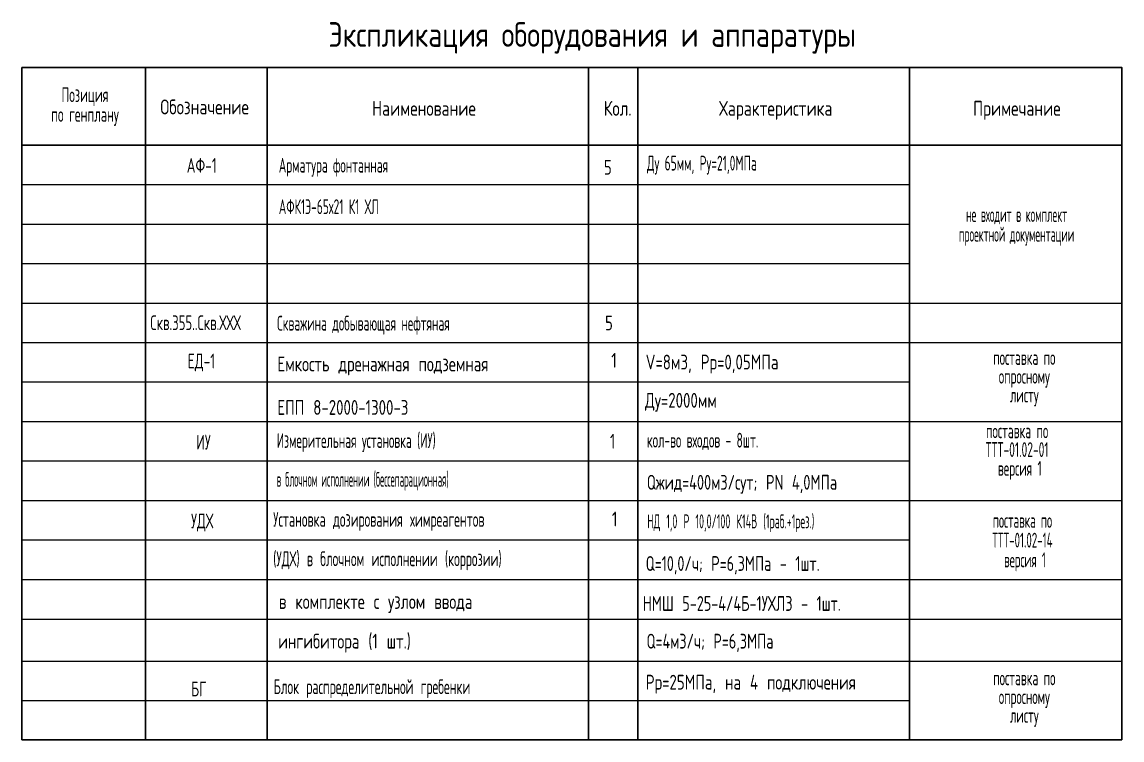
# Model space of a CAD drawing. Header units: millimetres. Extents: x -120 to 14947, y -15715 to 12770.
# Drawn here: x 1289.9 to 1512.8, y -1337.5 to -1192 of the extents above; entities that cross this region are included whole.
import ezdxf
from ezdxf.enums import TextEntityAlignment as Align

# ---------------------------------------------------------------- set-up
doc = ezdxf.new("R2010")
doc.units = ezdxf.units.MM
for name, color, linetype, lineweight in [('Tehnolog', 7, 'Continuous', 0), ('Слой 2', 7, 'Continuous', 0), ('Слой 5', 7, 'Continuous', 0)]:
    doc.layers.add(name, color=color, linetype=linetype, lineweight=lineweight)
doc.styles.add('GOST 2.304', font='CS_Gost2304.shx')
doc.styles.add('Style-txt', font='txt.shx')
doc.styles.add('Гост', font='gostu.shx')

msp = doc.modelspace()

# ---------------------------------------------------------------- linework, layer by layer
at = {"layer": 'Tehnolog', "color": 7, "linetype": 'Continuous', "lineweight": 30}
for p, q in [((1289.9, -1321.53), (1289.9, -1201.26)), ((1314.9, -1321.53), (1314.9, -1201.26)), ((1339.61, -1321.53), (1339.61, -1201.26)), ((1404.69, -1321.53), (1404.69, -1201.26)), ((1414.7, -1321.53), (1414.7, -1201.26)), ((1469.78, -1321.53), (1469.78, -1201.26)), ((1512.84, -1321.53), (1512.84, -1216.98)), ((1289.9, -1337.53), (1289.9, -1321.53)), ((1314.9, -1337.53), (1314.9, -1321.53)), ((1339.61, -1337.53), (1339.61, -1321.53)), ((1404.69, -1337.53), (1404.69, -1321.53)), ((1414.7, -1337.53), (1414.7, -1321.53)), ((1469.78, -1337.53), (1469.78, -1321.53)), ((1512.84, -1337.53), (1512.84, -1321.53)), ((1289.9, -1337.53), (1512.84, -1337.53))]:
    msp.add_line(p, q, dxfattribs=at)
at = {"layer": 'Tehnolog', "color": 7, "linetype": 'Continuous', "lineweight": 0}
for p, q in [((1289.9, -1224.98), (1469.78, -1224.98)), ((1289.9, -1232.98), (1469.78, -1232.98)), ((1289.9, -1240.98), (1469.78, -1240.98)), ((1289.9, -1248.98), (1512.84, -1248.98)), ((1289.9, -1256.98), (1512.84, -1256.98)), ((1289.9, -1264.98), (1469.78, -1264.98)), ((1289.9, -1272.98), (1512.84, -1272.98)), ((1289.9, -1280.98), (1469.78, -1280.98)), ((1289.9, -1288.98), (1512.84, -1288.98)), ((1289.9, -1296.98), (1469.78, -1296.98)), ((1289.9, -1304.98), (1512.84, -1304.98)), ((1289.9, -1313.05), (1512.84, -1313.05)), ((1289.9, -1321.53), (1512.84, -1321.53)), ((1289.9, -1329.55), (1469.78, -1329.55))]:
    msp.add_line(p, q, dxfattribs=at)
at = {"layer": 'Tehnolog', "color": 7, "linetype": 'Continuous', "lineweight": 0, "flags": 128}
msp.add_lwpolyline([(1339.61, -1201.26), (1314.9, -1201.26), (1289.9, -1201.26)], dxfattribs=at)
at = {"layer": 'Tehnolog', "color": 7, "linetype": 'Continuous', "lineweight": 30}
msp.add_3dface([(1289.9, -1201.26), (1512.84, -1201.26), (1512.84, -1216.98), (1289.9, -1216.98)], dxfattribs=at)

# ---------------------------------------------------------------- texts
at = {"layer": 'Tehnolog', "color": 7, "linetype": 'Continuous', "lineweight": 0, "style": 'Гост'}
msp.add_text('Экспликация оборудования и аппаратуры', height=5, dxfattribs=at).set_placement((1405.46, -1194.57), align=Align.MIDDLE_CENTER)
at = {"layer": 'Tehnolog', "color": 7, "linetype": 'Continuous', "lineweight": 0, "style": 'Style-txt', "width": 0.73334}
for s, height, p in [('Обозначение', 3.0039, (1326.92, -1209.25)), ('Наименование', 3.0039, (1371.37, -1209.53)), ('Кол.', 3.004, (1410.63, -1209.53)), ('Характеристика', 3.0039, (1442.67, -1209.53)), ('Примечание', 3.004, (1491.53, -1209.53))]:
    msp.add_text(s, height=height, dxfattribs=at).set_placement(p, align=Align.MIDDLE_CENTER)
at = {"layer": 'Tehnolog', "color": 7, "linetype": 'Continuous', "lineweight": 0, "style": 'Style-txt'}
for s, width, p in [('АФ-1', 0.633333, (1323.29, -1221.1)), ('5', 0.7, (1407.83, -1221.48)), ('Скв.355..Скв.ХХХ', 0.6, (1315.93, -1252.98)), ('5', 0.7, (1408.07, -1253.01)), ('Ду=2000мм', 0.7, (1416.17, -1268.7)), ('ИУ', 0.633333, (1325.23, -1277.18)), ('1', 0.7, (1409.06, -1276.99)), ('Qжид=400м3/сут; РN 4,0МПа', 0.672985, (1416.54, -1285.31))]:
    msp.add_text(s, height=3, dxfattribs=dict(at, width=width)).set_placement(p, align=Align.MIDDLE_LEFT)
at = {"layer": 'Tehnolog', "color": 7, "linetype": 'Continuous', "lineweight": 0, "style": 'GOST 2.304'}
for s, insert, char_height, attachment_point, line_spacing_factor in [('\\H1x;\\W0.73334;Позиция \\Pпо генплану', (1302.67, -1209.17), 3.0039, 5, 0.798633), ('{\\W0.7;Ду 65мм, Ру=21,0МПа}', (1416.57, -1221.04), 3, 4, 0.76), ('\\H1x;\\W0.7;Арматура фонтанная ', (1341.95, -1221.46), 3, 4, 0.76), ('{\\W0.7;АФК1Э-65х21 К1 ХЛ }', (1341.95, -1229.46), 3, 4, 0.76), ('\\H1x;\\W0.6;не входит в комплект \\Pпроектной документации', (1491.48, -1233.46), 3.0039, 5, 0.798633), ('\\H1x;\\W0.7;Скважина добывающая нефтяная', (1341.61, -1253.48), 3, 4, 0.76), ('\\H1x;\\W0.7;поставка по^Jопросному^Jлисту ', (1493.04, -1264.23), 3, 5, 0.76), ('\\H1x;\\W0.7;Измерительная установка (ИУ)\\P\\P^J', (1341.54, -1281.05), 3, 4, 0.76), ('\\H1x;\\W0.7;поставка по \\PТТТ-01.02-01\\P версия 1', (1491.59, -1279.09), 3, 5, 0.76), ('{\\W0.7;кол-во входов - 8шт.}', (1416.57, -1277.02), 3, 4, 0.76), ('\\H1x;\\W0.533333;в блочном исполнении (бессепарационная)\\P', (1341.53, -1285.12, 5.44), 3, 4, 0.76), ('\\H1x;\\W0.665801;поставка по \\PТТТ-01.02-14\\P версия 1\\P^J^J', (1492.66, -1301.44), 3.0039, 5, 0.798633), ('\\H1x;\\W0.7;поставка по^Jопросному^Jлисту ', (1493.04, -1329.16), 3, 5, 0.76)]:
    msp.add_mtext(s, dxfattribs=dict(at, insert=insert, char_height=char_height, attachment_point=attachment_point, line_spacing_factor=line_spacing_factor))
at = {"layer": 'Слой 2', "color": 7, "linetype": 'Continuous', "lineweight": 0, "style": 'Style-txt', "width": 0.73334}
for p in [(1409.91, -1260.59, -5.44), (1410.02, -1292.75, 0.5)]:
    msp.add_text('1', height=3, dxfattribs=at).set_placement(p, align=Align.MIDDLE_CENTER)
at = {"layer": 'Слой 2', "color": 7, "linetype": 'Continuous', "lineweight": 0, "char_height": 3, "attachment_point": 7, "line_spacing_factor": 0.8, "style": 'Style-txt'}
for s, insert in [('{\\W0.66667;Q=10,0/ч; Р=6,3МПа - 1шт.}', (1416.31, -1303.97, 0.01)), ('\\H1x;\\W0.666667;НМШ 5-25-4/4Б-1УХЛ3 - 1шт.', (1415.7, -1311.37, 0.01)), ('{\\W0.66667;Q=4м3/ч; Р=6,3МПа}', (1416.48, -1319.71, 0.01))]:
    msp.add_mtext(s, dxfattribs=dict(at, insert=insert))
at = {"layer": 'Слой 5', "color": 7, "linetype": 'Continuous', "lineweight": 0, "style": 'Style-txt'}
for s, width, p in [('ЕД-1', 0.633333, (1323.48, -1262.24, -5.44)), ('V=8м3, Рр=0,05МПа', 0.7, (1416.31, -1262.45, -5.44)), ('Рр=25МПа, на 4 подключения', 0.7, (1416.31, -1327.32, -5.44))]:
    msp.add_text(s, height=3, dxfattribs=dict(at, width=width)).set_placement(p)
at = {"layer": 'Слой 5', "color": 7, "linetype": 'Continuous', "lineweight": 0, "attachment_point": 7, "style": 'Style-txt'}
for s, insert, char_height, line_spacing_factor in [('\\H1x;\\W0.7;Емкость дренажная подземная', (1341.64, -1263.64, -5.44), 3, 0.6), ('\\H1x;\\W0.7;ЕПП 8-2000-1300-3', (1341.64, -1271.64, -5.44), 3, 0.6), ('\\H1x;\\W0.633333;УДХ', (1324.17, -1295.26, 0.5), 3, 0.6), ('\\H1x;\\W0.566667;Установка дозирования химреагентов\\P\\P(УДХ) в блочном исполнении (коррозии)', (1340.81, -1303.13, 0.5), 3, 0.798633), ('\\H1x;\\W0.5;НД 1,0 Р 10,0/100 К14В (1раб.+1рез.)', (1416.62, -1295.41, 0.01), 2.8326, 0.8), ('\\H1x;\\W0.7;\\C7;в комплекте с узлом ввода ', (1341.96, -1311.79, 0.01), 3, 0.6), ('\\H1x;\\W0.7;\\C7;ингибитора (1 шт.)', (1341.83, -1319.82, 0.01), 3, 0.6), ('{\\W0.63333;БГ}', (1324.17, -1328.69, 0.5), 3, 0.6), ('{\\W0.56667;Блок распределительной гребенки}', (1340.91, -1329.05, 0.5), 3, 0.798633)]:
    msp.add_mtext(s, dxfattribs=dict(at, insert=insert, char_height=char_height, line_spacing_factor=line_spacing_factor))

doc.saveas('drawing.dxf')
